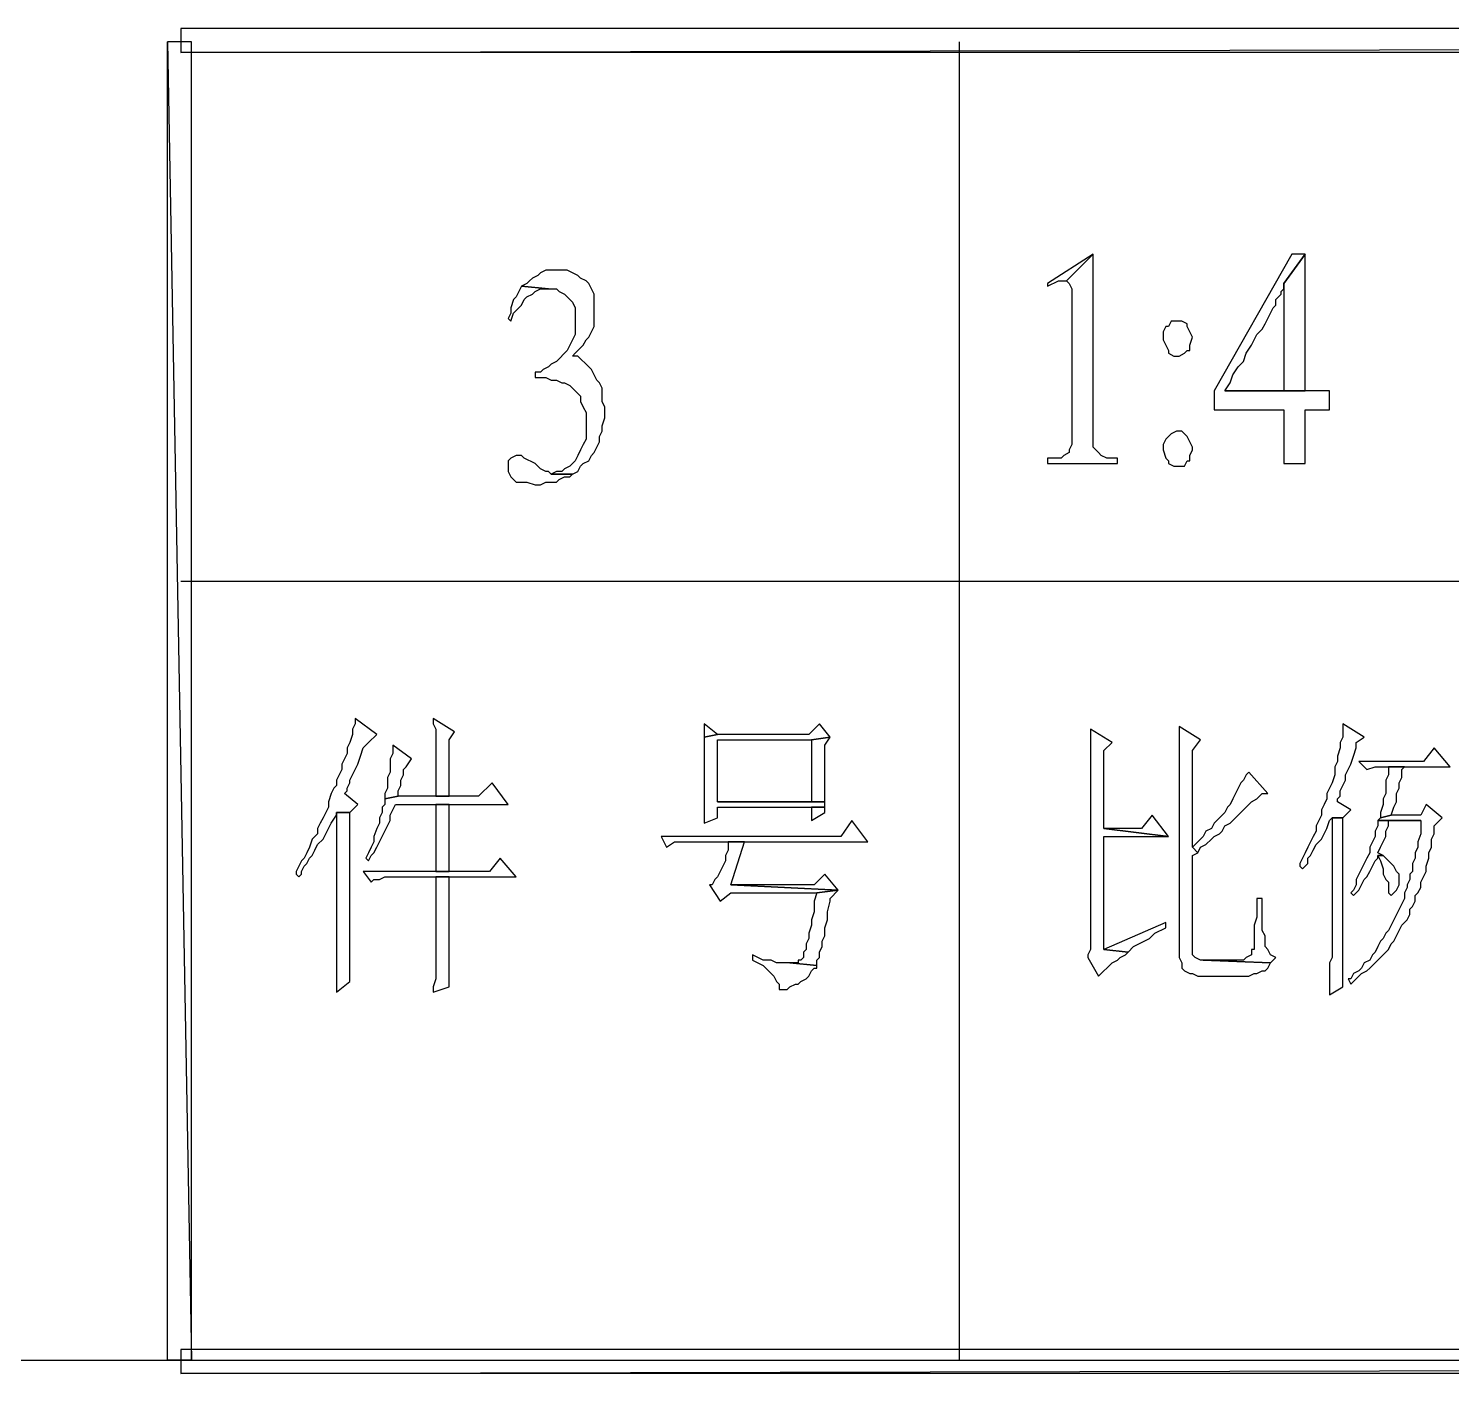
# Model space of a CAD drawing. Extents: x -15.4 to 0.8, y 0.3 to 11.8.
# Drawn here: x -14.5561 to -14.1142, y 6.0911 to 6.5086 of the extents above; entities that cross this region are included whole.
import ezdxf

# ---------------------------------------------------------------- set-up
doc = ezdxf.new("R2010")
doc.units = 0
doc.header["$MEASUREMENT"] = 0
doc.linetypes.add('AUSGEZOGEN', pattern=[0])
doc.layers.get('0').update_dxf_attribs({"linetype": 'AUSGEZOGEN'})

msp = doc.modelspace()

# ---------------------------------------------------------------- linework, layer by layer
for points in [[(-14.50878, 6.50856), (-14.50878, 6.50106), (-14.50878, 6.50106), (-11.15878, 6.50856), (-14.50878, 6.50856)], [(-14.50878, 6.50106), (-11.15878, 6.50856), (-11.15878, 6.50856), (-11.15878, 6.50106), (-14.50878, 6.50106)], [(-14.50545, 6.5044), (-14.51295, 6.5044), (-14.51295, 6.5044), (-14.50545, 6.09523), (-14.50545, 6.5044)], [(-14.51295, 6.5044), (-14.50545, 6.09523), (-14.50545, 6.09523), (-14.51295, 6.09523), (-14.51295, 6.5044)], [(-14.26711, 6.5044), (-14.26711, 6.09523)], [(-14.22545, 6.43856), (-14.23961, 6.4294), (-14.23961, 6.4294), (-14.23961, 6.42856), (-14.23961, 6.42856), (-14.23628, 6.43023), (-14.23628, 6.43023), (-14.23378, 6.43023), (-14.22545, 6.43856)], [(-14.22545, 6.43856), (-14.23378, 6.43023), (-14.23378, 6.43023), (-14.23295, 6.4294), (-14.23295, 6.4294), (-14.23211, 6.42773), (-14.23211, 6.42773), (-14.23211, 6.3794), (-14.23211, 6.3794), (-14.23295, 6.37773), (-14.23295, 6.37773), (-14.23295, 6.3769), (-14.23295, 6.3769), (-14.23461, 6.37606), (-14.23461, 6.37606), (-14.23545, 6.37523), (-14.23545, 6.37523), (-14.23961, 6.37523), (-14.23961, 6.37523), (-14.23961, 6.37356), (-14.23961, 6.37356), (-14.21795, 6.37356), (-14.21795, 6.37356), (-14.21795, 6.37523), (-14.21795, 6.37523), (-14.22128, 6.37523), (-14.22128, 6.37523), (-14.22295, 6.37606), (-14.22295, 6.37606), (-14.22378, 6.3769), (-14.22378, 6.3769), (-14.22461, 6.37773), (-14.22461, 6.37773), (-14.22545, 6.37856), (-14.22545, 6.37856), (-14.22545, 6.38023), (-14.22545, 6.43856)], [(-14.15961, 6.43856), (-14.16378, 6.43856), (-14.16378, 6.43856), (-14.18795, 6.39606), (-14.18795, 6.39606), (-14.18795, 6.39023), (-14.18795, 6.39023), (-14.16628, 6.39023), (-14.16628, 6.39023), (-14.16628, 6.37356), (-14.16628, 6.37356), (-14.15961, 6.37356), (-14.15961, 6.37356), (-14.15961, 6.39023), (-14.15961, 6.39023), (-14.15211, 6.39023), (-14.15211, 6.39023), (-14.15211, 6.39606), (-14.15211, 6.39606), (-14.18461, 6.39606), (-14.18461, 6.39606), (-14.18295, 6.39856), (-14.18295, 6.39856), (-14.18211, 6.40106), (-14.18211, 6.40106), (-14.18045, 6.40356), (-14.18045, 6.40356), (-14.17878, 6.40523), (-14.17878, 6.40523), (-14.17795, 6.40773), (-14.17795, 6.40773), (-14.17628, 6.41023), (-14.17628, 6.41023), (-14.17545, 6.4119), (-14.17545, 6.4119), (-14.17461, 6.41356), (-14.17461, 6.41356), (-14.17295, 6.41523), (-14.17295, 6.41523), (-14.17211, 6.4169), (-14.17211, 6.4169), (-14.17128, 6.41856), (-14.17128, 6.41856), (-14.17045, 6.42023), (-14.17045, 6.42023), (-14.16961, 6.4219), (-14.16961, 6.4219), (-14.16878, 6.42273), (-14.16878, 6.42273), (-14.16878, 6.4244), (-14.16878, 6.4244), (-14.16711, 6.42606), (-14.16711, 6.42606), (-14.16711, 6.4269), (-14.16711, 6.4269), (-14.16628, 6.42773), (-14.16628, 6.42773), (-14.16628, 6.4294), (-14.15961, 6.43856)], [(-14.15961, 6.43856), (-14.16628, 6.4294), (-14.16628, 6.4294), (-14.16628, 6.39606), (-14.16628, 6.39606), (-14.18461, 6.39606), (-14.18461, 6.39606), (-14.15961, 6.39606), (-14.15961, 6.43856)], [(-14.39211, 6.43356), (-14.39545, 6.43356), (-14.39545, 6.43356), (-14.39711, 6.43273), (-14.39711, 6.43273), (-14.39795, 6.4319), (-14.39795, 6.4319), (-14.39961, 6.43106), (-14.39961, 6.43106), (-14.40045, 6.43023), (-14.40045, 6.43023), (-14.40128, 6.4294), (-14.40128, 6.4294), (-14.40295, 6.42856), (-14.40295, 6.42856), (-14.39461, 6.42773), (-14.39461, 6.42773), (-14.39211, 6.42773), (-14.39211, 6.42773), (-14.39128, 6.4269), (-14.39128, 6.4269), (-14.38961, 6.42606), (-14.38961, 6.42606), (-14.38878, 6.42523), (-14.38878, 6.42523), (-14.38795, 6.4244), (-14.38795, 6.4244), (-14.38711, 6.42356), (-14.38711, 6.42356), (-14.38628, 6.4219), (-14.38628, 6.4219), (-14.38628, 6.41356), (-14.38628, 6.41356), (-14.38711, 6.4119), (-14.38711, 6.4119), (-14.38795, 6.41023), (-14.38795, 6.41023), (-14.38878, 6.40856), (-14.38878, 6.40856), (-14.38961, 6.40773), (-14.38961, 6.40773), (-14.39128, 6.40606), (-14.39128, 6.40606), (-14.39211, 6.40523), (-14.39211, 6.40523), (-14.39378, 6.4044), (-14.39378, 6.4044), (-14.39461, 6.40356), (-14.39461, 6.40356), (-14.39628, 6.40273), (-14.39628, 6.40273), (-14.39711, 6.4019), (-14.39711, 6.4019), (-14.39878, 6.4019), (-14.39878, 6.4019), (-14.39878, 6.40023), (-14.39878, 6.40023), (-14.39545, 6.40023), (-14.39545, 6.40023), (-14.39378, 6.3994), (-14.39378, 6.3994), (-14.39211, 6.3994), (-14.39211, 6.3994), (-14.39045, 6.39856), (-14.39045, 6.39856), (-14.38961, 6.39856), (-14.38961, 6.39856), (-14.38795, 6.39773), (-14.38795, 6.39773), (-14.38711, 6.3969), (-14.38711, 6.3969), (-14.38545, 6.39523), (-14.38545, 6.39523), (-14.38461, 6.3944), (-14.38461, 6.3944), (-14.38461, 6.39273), (-14.38461, 6.39273), (-14.38378, 6.39106), (-14.38378, 6.39106), (-14.38295, 6.3894), (-14.38295, 6.3894), (-14.38295, 6.38106), (-14.38295, 6.38106), (-14.38378, 6.3794), (-14.38378, 6.3794), (-14.38461, 6.37773), (-14.38461, 6.37773), (-14.38545, 6.37606), (-14.38545, 6.37606), (-14.38628, 6.3744), (-14.38628, 6.3744), (-14.38711, 6.37356), (-14.38711, 6.37356), (-14.38795, 6.37273), (-14.38795, 6.37273), (-14.38961, 6.3719), (-14.38961, 6.3719), (-14.39045, 6.37106), (-14.39045, 6.37106), (-14.39211, 6.37106), (-14.39211, 6.37106), (-14.39378, 6.37023), (-14.39378, 6.37023), (-14.38711, 6.37023), (-14.38711, 6.37023), (-14.38545, 6.37106), (-14.38545, 6.37106), (-14.38461, 6.37273), (-14.38461, 6.37273), (-14.38378, 6.37356), (-14.38378, 6.37356), (-14.38211, 6.3744), (-14.38211, 6.3744), (-14.38128, 6.37606), (-14.38128, 6.37606), (-14.38045, 6.3769), (-14.38045, 6.3769), (-14.37961, 6.37856), (-14.37961, 6.37856), (-14.37878, 6.38023), (-14.37878, 6.38023), (-14.37878, 6.3819), (-14.37878, 6.3819), (-14.37795, 6.38356), (-14.37795, 6.38356), (-14.37795, 6.38523), (-14.37795, 6.38523), (-14.37711, 6.38773), (-14.37711, 6.38773), (-14.37711, 6.39106), (-14.37711, 6.39106), (-14.37795, 6.39273), (-14.37795, 6.39273), (-14.37795, 6.3969), (-14.37795, 6.3969), (-14.37878, 6.39856), (-14.37878, 6.39856), (-14.37961, 6.3994), (-14.37961, 6.3994), (-14.38045, 6.40106), (-14.38045, 6.40106), (-14.38128, 6.40273), (-14.38128, 6.40273), (-14.38211, 6.40356), (-14.38211, 6.40356), (-14.38295, 6.4044), (-14.38295, 6.4044), (-14.38461, 6.40606), (-14.38461, 6.40606), (-14.38545, 6.4069), (-14.38545, 6.4069), (-14.38711, 6.4069), (-14.38711, 6.4069), (-14.38628, 6.40773), (-14.38628, 6.40773), (-14.38545, 6.40856), (-14.38545, 6.40856), (-14.38378, 6.41023), (-14.38378, 6.41023), (-14.38295, 6.4119), (-14.38295, 6.4119), (-14.38211, 6.41273), (-14.38211, 6.41273), (-14.38128, 6.4144), (-14.38128, 6.4144), (-14.38045, 6.41606), (-14.38045, 6.41606), (-14.38045, 6.42606), (-14.38045, 6.42606), (-14.38128, 6.42773), (-14.38128, 6.42773), (-14.38211, 6.4294), (-14.38211, 6.4294), (-14.38295, 6.43023), (-14.38295, 6.43023), (-14.38461, 6.43106), (-14.38461, 6.43106), (-14.38545, 6.4319), (-14.38545, 6.4319), (-14.38878, 6.43356), (-14.38878, 6.43356), (-14.39045, 6.43356), (-14.39211, 6.43356)], [(-14.40295, 6.42856), (-14.40378, 6.4269), (-14.40378, 6.4269), (-14.40461, 6.42523), (-14.40461, 6.42523), (-14.40545, 6.4244), (-14.40545, 6.4244), (-14.40628, 6.4219), (-14.40628, 6.4219), (-14.40628, 6.42023), (-14.40628, 6.42023), (-14.40711, 6.41856), (-14.40711, 6.41856), (-14.40628, 6.41773), (-14.40628, 6.41773), (-14.40545, 6.42023), (-14.40545, 6.42023), (-14.40378, 6.4219), (-14.40378, 6.4219), (-14.40295, 6.42273), (-14.40295, 6.42273), (-14.40211, 6.4244), (-14.40211, 6.4244), (-14.40128, 6.42523), (-14.40128, 6.42523), (-14.39961, 6.42606), (-14.39961, 6.42606), (-14.39878, 6.4269), (-14.39878, 6.4269), (-14.39711, 6.42773), (-14.39711, 6.42773), (-14.39461, 6.42773), (-14.40295, 6.42856)], [(-14.19961, 6.41773), (-14.20128, 6.41773), (-14.20128, 6.41773), (-14.20211, 6.41606), (-14.20211, 6.41606), (-14.20295, 6.41606), (-14.20295, 6.41606), (-14.20378, 6.4144), (-14.20378, 6.4144), (-14.20378, 6.4119), (-14.20378, 6.4119), (-14.20295, 6.41023), (-14.20295, 6.41023), (-14.20211, 6.40856), (-14.20211, 6.40856), (-14.20211, 6.40773), (-14.20211, 6.40773), (-14.20045, 6.4069), (-14.20045, 6.4069), (-14.19878, 6.4069), (-14.19878, 6.4069), (-14.19711, 6.40773), (-14.19711, 6.40773), (-14.19628, 6.40856), (-14.19628, 6.40856), (-14.19545, 6.40856), (-14.19545, 6.40856), (-14.19545, 6.41023), (-14.19545, 6.41023), (-14.19461, 6.41273), (-14.19461, 6.41273), (-14.19545, 6.4144), (-14.19545, 6.4144), (-14.19628, 6.41606), (-14.19628, 6.41606), (-14.19628, 6.4169), (-14.19628, 6.4169), (-14.19795, 6.41773), (-14.19961, 6.41773)], [(-14.19961, 6.38356), (-14.20128, 6.38273), (-14.20128, 6.38273), (-14.20211, 6.3819), (-14.20211, 6.3819), (-14.20295, 6.38106), (-14.20295, 6.38106), (-14.20378, 6.3794), (-14.20378, 6.3794), (-14.20378, 6.37773), (-14.20378, 6.37773), (-14.20295, 6.37523), (-14.20295, 6.37523), (-14.20211, 6.3744), (-14.20211, 6.3744), (-14.20211, 6.37356), (-14.20211, 6.37356), (-14.20045, 6.37273), (-14.20045, 6.37273), (-14.19711, 6.37273), (-14.19711, 6.37273), (-14.19628, 6.3744), (-14.19628, 6.3744), (-14.19545, 6.3744), (-14.19545, 6.3744), (-14.19545, 6.37606), (-14.19545, 6.37606), (-14.19461, 6.37773), (-14.19461, 6.37773), (-14.19461, 6.37856), (-14.19461, 6.37856), (-14.19545, 6.38023), (-14.19545, 6.38023), (-14.19628, 6.3819), (-14.19628, 6.3819), (-14.19795, 6.38356), (-14.19961, 6.38356)], [(-14.40378, 6.37606), (-14.40461, 6.37606), (-14.40461, 6.37606), (-14.40628, 6.37523), (-14.40628, 6.37523), (-14.40711, 6.3744), (-14.40711, 6.3744), (-14.40711, 6.37106), (-14.40711, 6.37106), (-14.40628, 6.3694), (-14.40628, 6.3694), (-14.40545, 6.36856), (-14.40545, 6.36856), (-14.40461, 6.36773), (-14.40461, 6.36773), (-14.40128, 6.36773), (-14.40128, 6.36773), (-14.39878, 6.3669), (-14.39878, 6.3669), (-14.39711, 6.3669), (-14.39711, 6.3669), (-14.39545, 6.36773), (-14.39545, 6.36773), (-14.39211, 6.36773), (-14.39211, 6.36773), (-14.39128, 6.36856), (-14.39128, 6.36856), (-14.38961, 6.3694), (-14.38961, 6.3694), (-14.38795, 6.3694), (-14.38795, 6.3694), (-14.38711, 6.37023), (-14.38711, 6.37023), (-14.39378, 6.37023), (-14.39378, 6.37023), (-14.39461, 6.37106), (-14.39461, 6.37106), (-14.39545, 6.37106), (-14.39545, 6.37106), (-14.39711, 6.3719), (-14.39711, 6.3719), (-14.39878, 6.37356), (-14.39878, 6.37356), (-14.40211, 6.37523), (-14.40211, 6.37523), (-14.40295, 6.37606), (-14.40378, 6.37606)], [(-11.15878, 6.3369), (-14.50878, 6.3369)], [(-14.45461, 6.2944), (-14.45461, 6.29273), (-14.45461, 6.29273), (-14.45545, 6.29106), (-14.45545, 6.29106), (-14.45545, 6.2894), (-14.45545, 6.2894), (-14.45628, 6.2869), (-14.45628, 6.2869), (-14.45711, 6.28523), (-14.45711, 6.28523), (-14.45711, 6.28356), (-14.45711, 6.28356), (-14.45795, 6.2819), (-14.45795, 6.2819), (-14.45878, 6.28023), (-14.45878, 6.28023), (-14.45878, 6.27856), (-14.45878, 6.27856), (-14.46045, 6.27523), (-14.46045, 6.27523), (-14.46045, 6.27356), (-14.46045, 6.27356), (-14.46128, 6.27273), (-14.46128, 6.27273), (-14.46211, 6.27106), (-14.46211, 6.27106), (-14.46295, 6.26856), (-14.46295, 6.26856), (-14.46295, 6.2669), (-14.46295, 6.2669), (-14.46378, 6.26523), (-14.46378, 6.26523), (-14.46461, 6.26356), (-14.46461, 6.26356), (-14.46545, 6.2619), (-14.46545, 6.2619), (-14.46628, 6.26023), (-14.46628, 6.26023), (-14.46628, 6.25856), (-14.46628, 6.25856), (-14.46711, 6.25773), (-14.46711, 6.25773), (-14.46795, 6.2569), (-14.46795, 6.2569), (-14.46878, 6.2544), (-14.46878, 6.2544), (-14.46961, 6.25273), (-14.46961, 6.25273), (-14.47045, 6.25106), (-14.47045, 6.25106), (-14.47128, 6.25023), (-14.47128, 6.25023), (-14.47211, 6.24856), (-14.47211, 6.24856), (-14.47295, 6.2469), (-14.47295, 6.2469), (-14.47295, 6.24606), (-14.47295, 6.24606), (-14.47211, 6.24523), (-14.47211, 6.24523), (-14.47128, 6.24606), (-14.47128, 6.24606), (-14.47128, 6.2469), (-14.47128, 6.2469), (-14.47045, 6.24856), (-14.47045, 6.24856), (-14.46961, 6.2494), (-14.46961, 6.2494), (-14.46878, 6.25106), (-14.46878, 6.25106), (-14.46795, 6.2519), (-14.46795, 6.2519), (-14.46711, 6.25356), (-14.46711, 6.25356), (-14.46628, 6.25523), (-14.46628, 6.25523), (-14.46461, 6.2569), (-14.46461, 6.2569), (-14.46378, 6.25856), (-14.46378, 6.25856), (-14.46295, 6.26023), (-14.46295, 6.26023), (-14.46211, 6.2619), (-14.46211, 6.2619), (-14.46045, 6.2644), (-14.46045, 6.2644), (-14.46045, 6.26523), (-14.46045, 6.26523), (-14.45628, 6.26523), (-14.45628, 6.26523), (-14.45378, 6.26773), (-14.45378, 6.26773), (-14.45795, 6.27106), (-14.45795, 6.27106), (-14.45711, 6.2719), (-14.45711, 6.2719), (-14.45711, 6.27273), (-14.45711, 6.27273), (-14.45628, 6.2744), (-14.45628, 6.2744), (-14.45628, 6.27523), (-14.45628, 6.27523), (-14.45545, 6.2769), (-14.45545, 6.2769), (-14.45378, 6.28023), (-14.45378, 6.28023), (-14.45295, 6.28273), (-14.45295, 6.28273), (-14.45211, 6.28523), (-14.45211, 6.28523), (-14.45045, 6.2869), (-14.45045, 6.2869), (-14.44795, 6.2894), (-14.45461, 6.2944)], [(-14.43045, 6.2944), (-14.43045, 6.29273), (-14.43045, 6.29273), (-14.42961, 6.29106), (-14.42961, 6.29106), (-14.42961, 6.27023), (-14.42961, 6.27023), (-14.42545, 6.27023), (-14.42545, 6.27023), (-14.42545, 6.28773), (-14.42545, 6.28773), (-14.42378, 6.29023), (-14.43045, 6.2944)], [(-14.34628, 6.29273), (-14.34628, 6.28856), (-14.34628, 6.28856), (-14.34211, 6.2894), (-14.34628, 6.29273)], [(-14.31045, 6.29273), (-14.31378, 6.2894), (-14.31378, 6.2894), (-14.34211, 6.2894), (-14.34211, 6.2894), (-14.34628, 6.28856), (-14.34628, 6.28856), (-14.34628, 6.2619), (-14.34628, 6.2619), (-14.34211, 6.26356), (-14.34211, 6.26356), (-14.34211, 6.2669), (-14.34211, 6.2669), (-14.30878, 6.2669), (-14.30878, 6.2669), (-14.30878, 6.26856), (-14.30878, 6.26856), (-14.34211, 6.26856), (-14.34211, 6.26856), (-14.34211, 6.28773), (-14.34211, 6.28773), (-14.31295, 6.28773), (-14.31295, 6.28773), (-14.30711, 6.28856), (-14.31045, 6.29273)], [(-14.14795, 6.29273), (-14.14795, 6.28856), (-14.14795, 6.28856), (-14.14878, 6.2869), (-14.14878, 6.2869), (-14.14878, 6.28523), (-14.14878, 6.28523), (-14.14961, 6.28273), (-14.14961, 6.28273), (-14.14961, 6.28106), (-14.14961, 6.28106), (-14.15045, 6.2794), (-14.15045, 6.2794), (-14.15045, 6.2769), (-14.15045, 6.2769), (-14.15128, 6.2744), (-14.15128, 6.2744), (-14.15211, 6.27273), (-14.15211, 6.27273), (-14.15295, 6.27106), (-14.15295, 6.27106), (-14.15295, 6.2694), (-14.15295, 6.2694), (-14.15378, 6.26773), (-14.15378, 6.26773), (-14.15461, 6.26606), (-14.15461, 6.26606), (-14.15461, 6.2644), (-14.15461, 6.2644), (-14.15545, 6.26273), (-14.15545, 6.26273), (-14.15628, 6.26106), (-14.15628, 6.26106), (-14.15628, 6.2594), (-14.15628, 6.2594), (-14.15711, 6.25773), (-14.15711, 6.25773), (-14.15795, 6.25606), (-14.15795, 6.25606), (-14.15878, 6.2544), (-14.15878, 6.2544), (-14.15961, 6.25273), (-14.15961, 6.25273), (-14.16045, 6.25106), (-14.16045, 6.25106), (-14.16128, 6.2494), (-14.16128, 6.2494), (-14.16128, 6.24856), (-14.16128, 6.24856), (-14.16045, 6.24773), (-14.16045, 6.24773), (-14.15961, 6.24856), (-14.15961, 6.24856), (-14.15878, 6.2494), (-14.15878, 6.2494), (-14.15878, 6.25106), (-14.15878, 6.25106), (-14.15795, 6.2519), (-14.15795, 6.2519), (-14.15711, 6.25356), (-14.15711, 6.25356), (-14.15628, 6.25523), (-14.15628, 6.25523), (-14.15461, 6.2569), (-14.15461, 6.2569), (-14.15378, 6.25856), (-14.15378, 6.25856), (-14.15295, 6.26023), (-14.15295, 6.26023), (-14.15211, 6.26273), (-14.15211, 6.26273), (-14.15128, 6.26356), (-14.15128, 6.26356), (-14.14795, 6.26356), (-14.14795, 6.26356), (-14.14545, 6.26606), (-14.14545, 6.26606), (-14.14961, 6.26856), (-14.14961, 6.26856), (-14.14961, 6.2694), (-14.14961, 6.2694), (-14.14878, 6.27023), (-14.14878, 6.27023), (-14.14878, 6.2719), (-14.14878, 6.2719), (-14.14795, 6.27356), (-14.14795, 6.27356), (-14.14711, 6.27523), (-14.14711, 6.27523), (-14.14711, 6.2769), (-14.14711, 6.2769), (-14.14628, 6.27856), (-14.14628, 6.27856), (-14.14545, 6.28023), (-14.14545, 6.28023), (-14.14461, 6.28273), (-14.14461, 6.28273), (-14.14378, 6.28523), (-14.14378, 6.28523), (-14.14378, 6.2869), (-14.14378, 6.2869), (-14.14128, 6.28856), (-14.14795, 6.29273)], [(-14.30711, 6.28856), (-14.31295, 6.28773), (-14.31295, 6.28773), (-14.31295, 6.26856), (-14.31295, 6.26856), (-14.34211, 6.26856), (-14.34211, 6.26856), (-14.30878, 6.26856), (-14.30878, 6.26856), (-14.30878, 6.28606), (-14.30711, 6.28856)], [(-14.22628, 6.29106), (-14.22628, 6.22273), (-14.22628, 6.22273), (-14.22711, 6.22106), (-14.22711, 6.22106), (-14.22711, 6.22023), (-14.22711, 6.22023), (-14.22378, 6.2144), (-14.22378, 6.2144), (-14.22295, 6.21523), (-14.22295, 6.21523), (-14.22211, 6.21606), (-14.22211, 6.21606), (-14.22128, 6.2169), (-14.22128, 6.2169), (-14.22045, 6.21773), (-14.22045, 6.21773), (-14.21961, 6.21856), (-14.21961, 6.21856), (-14.21795, 6.2194), (-14.21795, 6.2194), (-14.21711, 6.22023), (-14.21711, 6.22023), (-14.21545, 6.22106), (-14.21545, 6.22106), (-14.21461, 6.2219), (-14.21461, 6.2219), (-14.22211, 6.22273), (-14.22211, 6.22273), (-14.22211, 6.25773), (-14.22211, 6.25773), (-14.20211, 6.25773), (-14.20211, 6.25773), (-14.22211, 6.26023), (-14.22211, 6.26023), (-14.22211, 6.2844), (-14.22211, 6.2844), (-14.21961, 6.2869), (-14.22628, 6.29106)], [(-14.19878, 6.2919), (-14.19878, 6.22023), (-14.19878, 6.22023), (-14.19795, 6.21856), (-14.19795, 6.21856), (-14.19795, 6.2169), (-14.19795, 6.2169), (-14.19711, 6.21606), (-14.19711, 6.21606), (-14.19545, 6.21523), (-14.19545, 6.21523), (-14.19461, 6.21523), (-14.19461, 6.21523), (-14.19295, 6.2144), (-14.19295, 6.2144), (-14.17711, 6.2144), (-14.17711, 6.2144), (-14.17545, 6.21523), (-14.17545, 6.21523), (-14.17461, 6.21523), (-14.17461, 6.21523), (-14.17295, 6.21606), (-14.17295, 6.21606), (-14.17211, 6.21606), (-14.17211, 6.21606), (-14.17128, 6.2169), (-14.17128, 6.2169), (-14.17045, 6.21856), (-14.17045, 6.21856), (-14.19128, 6.2194), (-14.19128, 6.2194), (-14.19211, 6.2194), (-14.19211, 6.2194), (-14.19378, 6.22023), (-14.19378, 6.22023), (-14.19461, 6.22106), (-14.19461, 6.22106), (-14.19461, 6.2519), (-14.19461, 6.2519), (-14.19295, 6.25273), (-14.19295, 6.25273), (-14.19461, 6.2544), (-14.19461, 6.2544), (-14.19461, 6.2844), (-14.19461, 6.2844), (-14.19211, 6.28773), (-14.19878, 6.2919)], [(-14.44295, 6.28606), (-14.44295, 6.28356), (-14.44295, 6.28356), (-14.44378, 6.2819), (-14.44378, 6.2819), (-14.44378, 6.27773), (-14.44378, 6.27773), (-14.44461, 6.27606), (-14.44461, 6.27606), (-14.44461, 6.27273), (-14.44461, 6.27273), (-14.44545, 6.27106), (-14.44545, 6.27106), (-14.44545, 6.2694), (-14.44545, 6.2694), (-14.44128, 6.27023), (-14.44128, 6.27023), (-14.44128, 6.2719), (-14.44128, 6.2719), (-14.44045, 6.27356), (-14.44045, 6.27356), (-14.44045, 6.27523), (-14.44045, 6.27523), (-14.43961, 6.2769), (-14.43961, 6.2769), (-14.43961, 6.27856), (-14.43961, 6.27856), (-14.43878, 6.2794), (-14.43878, 6.2794), (-14.43711, 6.2819), (-14.44295, 6.28606)], [(-14.11961, 6.28523), (-14.12295, 6.28106), (-14.12295, 6.28106), (-14.14295, 6.28106), (-14.14295, 6.28106), (-14.14045, 6.27856), (-14.14045, 6.27856), (-14.13795, 6.2794), (-14.13795, 6.2794), (-14.11461, 6.2794), (-14.11961, 6.28523)], [(-14.12878, 6.2794), (-14.13378, 6.2794), (-14.13378, 6.2794), (-14.13378, 6.2769), (-14.13378, 6.2769), (-14.13461, 6.27523), (-14.13461, 6.27523), (-14.13461, 6.27106), (-14.13461, 6.27106), (-14.13545, 6.2694), (-14.13545, 6.2694), (-14.13545, 6.26773), (-14.13545, 6.26773), (-14.13628, 6.26523), (-14.13628, 6.26523), (-14.13628, 6.26356), (-14.13628, 6.26356), (-14.13295, 6.2644), (-14.13295, 6.2644), (-14.13211, 6.2669), (-14.13211, 6.2669), (-14.13128, 6.26856), (-14.13128, 6.26856), (-14.13128, 6.27106), (-14.13128, 6.27106), (-14.13045, 6.27273), (-14.13045, 6.27273), (-14.13045, 6.2744), (-14.13045, 6.2744), (-14.12961, 6.27606), (-14.12961, 6.27606), (-14.12961, 6.27856), (-14.12878, 6.2794)], [(-14.17711, 6.27773), (-14.17795, 6.2769), (-14.17795, 6.2769), (-14.17878, 6.27523), (-14.17878, 6.27523), (-14.17961, 6.2744), (-14.17961, 6.2744), (-14.18045, 6.27273), (-14.18045, 6.27273), (-14.18128, 6.27106), (-14.18128, 6.27106), (-14.18211, 6.2694), (-14.18211, 6.2694), (-14.18295, 6.26773), (-14.18295, 6.26773), (-14.18378, 6.2669), (-14.18378, 6.2669), (-14.18461, 6.26523), (-14.18461, 6.26523), (-14.18545, 6.2644), (-14.18545, 6.2644), (-14.18711, 6.26273), (-14.18711, 6.26273), (-14.18795, 6.2619), (-14.18795, 6.2619), (-14.18878, 6.26023), (-14.18878, 6.26023), (-14.19045, 6.2594), (-14.19045, 6.2594), (-14.19128, 6.25773), (-14.19128, 6.25773), (-14.19211, 6.2569), (-14.19211, 6.2569), (-14.19378, 6.25523), (-14.19378, 6.25523), (-14.19461, 6.2544), (-14.19461, 6.2544), (-14.19295, 6.25273), (-14.19295, 6.25273), (-14.19211, 6.2544), (-14.19211, 6.2544), (-14.19045, 6.25523), (-14.19045, 6.25523), (-14.18878, 6.2569), (-14.18878, 6.2569), (-14.18795, 6.25773), (-14.18795, 6.25773), (-14.18628, 6.25856), (-14.18628, 6.25856), (-14.18545, 6.2594), (-14.18545, 6.2594), (-14.18461, 6.26106), (-14.18461, 6.26106), (-14.18295, 6.2619), (-14.18295, 6.2619), (-14.18211, 6.26273), (-14.18211, 6.26273), (-14.18128, 6.26356), (-14.18128, 6.26356), (-14.18045, 6.2644), (-14.18045, 6.2644), (-14.17711, 6.26773), (-14.17711, 6.26773), (-14.17628, 6.26856), (-14.17628, 6.26856), (-14.17461, 6.2694), (-14.17461, 6.2694), (-14.17378, 6.27023), (-14.17378, 6.27023), (-14.17295, 6.27106), (-14.17295, 6.27106), (-14.17128, 6.27106), (-14.17711, 6.27773)], [(-14.41211, 6.2744), (-14.41628, 6.27023), (-14.41628, 6.27023), (-14.44128, 6.27023), (-14.44128, 6.27023), (-14.44545, 6.2694), (-14.44545, 6.2694), (-14.44545, 6.26773), (-14.44545, 6.26773), (-14.44628, 6.2669), (-14.44628, 6.2669), (-14.44628, 6.26523), (-14.44628, 6.26523), (-14.44711, 6.26356), (-14.44711, 6.26356), (-14.44711, 6.2619), (-14.44711, 6.2619), (-14.44795, 6.26023), (-14.44795, 6.26023), (-14.44878, 6.25773), (-14.44878, 6.25773), (-14.44878, 6.25606), (-14.44878, 6.25606), (-14.44961, 6.2544), (-14.44961, 6.2544), (-14.45045, 6.25273), (-14.45045, 6.25273), (-14.45128, 6.25106), (-14.45128, 6.25106), (-14.45045, 6.25023), (-14.45045, 6.25023), (-14.44961, 6.2519), (-14.44961, 6.2519), (-14.44878, 6.25273), (-14.44878, 6.25273), (-14.44795, 6.2544), (-14.44795, 6.2544), (-14.44711, 6.25606), (-14.44711, 6.25606), (-14.44628, 6.25773), (-14.44628, 6.25773), (-14.44545, 6.2594), (-14.44545, 6.2594), (-14.44461, 6.26106), (-14.44461, 6.26106), (-14.44378, 6.26273), (-14.44378, 6.26273), (-14.44378, 6.2644), (-14.44378, 6.2644), (-14.44295, 6.26606), (-14.44295, 6.26606), (-14.44211, 6.26773), (-14.44211, 6.26773), (-14.40711, 6.26773), (-14.41211, 6.2744)], [(-14.42545, 6.2469), (-14.42545, 6.26773), (-14.42545, 6.26773), (-14.42961, 6.26773), (-14.42961, 6.26773), (-14.42961, 6.2469), (-14.42961, 6.2469), (-14.42545, 6.2469), (-14.42545, 6.2469)], [(-14.30878, 6.2669), (-14.31295, 6.2669), (-14.31295, 6.2669), (-14.31295, 6.26273), (-14.31295, 6.26273), (-14.30878, 6.26523), (-14.30878, 6.26523), (-14.30878, 6.26606), (-14.30878, 6.2669)], [(-14.12211, 6.26773), (-14.12378, 6.2644), (-14.12378, 6.2644), (-14.13295, 6.2644), (-14.13295, 6.2644), (-14.13628, 6.26356), (-14.13628, 6.26356), (-14.13711, 6.26273), (-14.13711, 6.26273), (-14.12378, 6.26273), (-14.12378, 6.26273), (-14.12378, 6.25856), (-14.12378, 6.25856), (-14.12461, 6.25606), (-14.12461, 6.25606), (-14.12461, 6.2544), (-14.12461, 6.2544), (-14.12545, 6.25273), (-14.12545, 6.25273), (-14.12545, 6.25106), (-14.12545, 6.25106), (-14.12628, 6.2494), (-14.12628, 6.2494), (-14.12628, 6.2469), (-14.12628, 6.2469), (-14.12711, 6.24606), (-14.12711, 6.24606), (-14.12711, 6.2444), (-14.12711, 6.2444), (-14.12795, 6.24273), (-14.12795, 6.24273), (-14.12795, 6.2419), (-14.12795, 6.2419), (-14.12878, 6.24023), (-14.12878, 6.24023), (-14.12878, 6.23856), (-14.12878, 6.23856), (-14.12961, 6.2369), (-14.12961, 6.2369), (-14.13045, 6.23523), (-14.13045, 6.23523), (-14.13128, 6.23356), (-14.13128, 6.23356), (-14.13211, 6.2319), (-14.13211, 6.2319), (-14.13295, 6.23023), (-14.13295, 6.23023), (-14.13378, 6.22856), (-14.13378, 6.22856), (-14.13461, 6.22773), (-14.13461, 6.22773), (-14.13545, 6.22606), (-14.13545, 6.22606), (-14.13628, 6.22523), (-14.13628, 6.22523), (-14.13711, 6.22356), (-14.13711, 6.22356), (-14.13795, 6.2219), (-14.13795, 6.2219), (-14.13878, 6.22106), (-14.13878, 6.22106), (-14.13961, 6.2194), (-14.13961, 6.2194), (-14.14128, 6.21856), (-14.14128, 6.21856), (-14.14211, 6.2169), (-14.14211, 6.2169), (-14.14295, 6.21606), (-14.14295, 6.21606), (-14.14461, 6.21523), (-14.14461, 6.21523), (-14.14545, 6.21356), (-14.14545, 6.21356), (-14.14628, 6.21356), (-14.14628, 6.21356), (-14.14545, 6.2119), (-14.14545, 6.2119), (-14.14461, 6.21273), (-14.14461, 6.21273), (-14.14295, 6.2144), (-14.14295, 6.2144), (-14.14211, 6.21523), (-14.14211, 6.21523), (-14.14045, 6.21606), (-14.14045, 6.21606), (-14.13961, 6.2169), (-14.13961, 6.2169), (-14.13795, 6.21856), (-14.13795, 6.21856), (-14.13711, 6.2194), (-14.13711, 6.2194), (-14.13628, 6.22023), (-14.13628, 6.22023), (-14.13545, 6.22106), (-14.13545, 6.22106), (-14.13461, 6.2219), (-14.13461, 6.2219), (-14.13378, 6.22273), (-14.13378, 6.22273), (-14.13295, 6.2244), (-14.13295, 6.2244), (-14.13211, 6.22523), (-14.13211, 6.22523), (-14.13128, 6.2269), (-14.13128, 6.2269), (-14.13045, 6.22856), (-14.13045, 6.22856), (-14.12961, 6.23023), (-14.12961, 6.23023), (-14.12795, 6.2319), (-14.12795, 6.2319), (-14.12711, 6.23356), (-14.12711, 6.23356), (-14.12711, 6.23523), (-14.12711, 6.23523), (-14.12628, 6.23606), (-14.12628, 6.23606), (-14.12545, 6.23773), (-14.12545, 6.23773), (-14.12545, 6.2394), (-14.12545, 6.2394), (-14.12461, 6.24023), (-14.12461, 6.24023), (-14.12378, 6.2419), (-14.12378, 6.2419), (-14.12378, 6.24356), (-14.12378, 6.24356), (-14.12211, 6.2469), (-14.12211, 6.2469), (-14.12211, 6.24856), (-14.12211, 6.24856), (-14.12128, 6.25106), (-14.12128, 6.25106), (-14.12128, 6.25273), (-14.12128, 6.25273), (-14.12045, 6.2544), (-14.12045, 6.2544), (-14.12045, 6.2569), (-14.12045, 6.2569), (-14.11961, 6.25856), (-14.11961, 6.25856), (-14.11961, 6.26106), (-14.11961, 6.26106), (-14.11711, 6.26356), (-14.12211, 6.26773)], [(-14.45628, 6.26523), (-14.46045, 6.26523), (-14.46045, 6.26523), (-14.46045, 6.2094), (-14.46045, 6.2094), (-14.45628, 6.21273), (-14.45628, 6.21273), (-14.45628, 6.22773), (-14.45628, 6.26523)], [(-14.30045, 6.26273), (-14.30378, 6.25773), (-14.30378, 6.25773), (-14.35961, 6.25773), (-14.35961, 6.25773), (-14.35795, 6.2544), (-14.35795, 6.2544), (-14.35545, 6.25606), (-14.35545, 6.25606), (-14.29545, 6.25606), (-14.30045, 6.26273)], [(-14.20711, 6.2644), (-14.21045, 6.26023), (-14.21045, 6.26023), (-14.22211, 6.26023), (-14.22211, 6.26023), (-14.20211, 6.25773), (-14.20711, 6.2644)], [(-14.14795, 6.26356), (-14.15128, 6.26356), (-14.15128, 6.26356), (-14.15128, 6.22023), (-14.15128, 6.22023), (-14.15211, 6.21856), (-14.15211, 6.21856), (-14.15211, 6.20856), (-14.15211, 6.20856), (-14.14795, 6.21106), (-14.14795, 6.21106), (-14.14795, 6.22523), (-14.14795, 6.26356)], [(-14.13711, 6.26273), (-14.13711, 6.26106), (-14.13711, 6.26106), (-14.13795, 6.2594), (-14.13795, 6.2594), (-14.13795, 6.25773), (-14.13795, 6.25773), (-14.13878, 6.25606), (-14.13878, 6.25606), (-14.13961, 6.2544), (-14.13961, 6.2544), (-14.13961, 6.25273), (-14.13961, 6.25273), (-14.14045, 6.25106), (-14.14045, 6.25106), (-14.14128, 6.2494), (-14.14128, 6.2494), (-14.14295, 6.24606), (-14.14295, 6.24606), (-14.14378, 6.2444), (-14.14378, 6.2444), (-14.14378, 6.24273), (-14.14378, 6.24273), (-14.14461, 6.24106), (-14.14461, 6.24106), (-14.14545, 6.24023), (-14.14545, 6.24023), (-14.14461, 6.2394), (-14.14461, 6.2394), (-14.14295, 6.24106), (-14.14295, 6.24106), (-14.14128, 6.2444), (-14.14128, 6.2444), (-14.14045, 6.24523), (-14.14045, 6.24523), (-14.13961, 6.2469), (-14.13961, 6.2469), (-14.13878, 6.24856), (-14.13878, 6.24856), (-14.13795, 6.25023), (-14.13795, 6.25023), (-14.13711, 6.25106), (-14.13711, 6.25106), (-14.13711, 6.2519), (-14.13711, 6.2519), (-14.13545, 6.2519), (-14.13545, 6.2519), (-14.13711, 6.25273), (-14.13711, 6.25273), (-14.13628, 6.2544), (-14.13628, 6.2544), (-14.13545, 6.25606), (-14.13545, 6.25606), (-14.13461, 6.25773), (-14.13461, 6.25773), (-14.13461, 6.2594), (-14.13461, 6.2594), (-14.13378, 6.26106), (-14.13378, 6.26106), (-14.13378, 6.26273), (-14.13378, 6.26273), (-14.12378, 6.26273), (-14.13711, 6.26273)], [(-14.33378, 6.25606), (-14.33878, 6.25606), (-14.33878, 6.25606), (-14.33878, 6.25356), (-14.33878, 6.25356), (-14.33961, 6.2519), (-14.33961, 6.2519), (-14.33961, 6.25023), (-14.33961, 6.25023), (-14.34045, 6.24856), (-14.34045, 6.24856), (-14.34128, 6.2469), (-14.34128, 6.2469), (-14.34211, 6.24523), (-14.34211, 6.24523), (-14.34295, 6.2444), (-14.34295, 6.2444), (-14.34378, 6.24273), (-14.34378, 6.24273), (-14.34461, 6.24273), (-14.34461, 6.24273), (-14.34128, 6.23773), (-14.34128, 6.23773), (-14.33795, 6.24023), (-14.33795, 6.24023), (-14.31128, 6.24023), (-14.31128, 6.24023), (-14.30461, 6.24106), (-14.30461, 6.24106), (-14.33795, 6.24273), (-14.33378, 6.25606)], [(-14.40961, 6.25106), (-14.41295, 6.2469), (-14.41295, 6.2469), (-14.45211, 6.2469), (-14.45211, 6.2469), (-14.44961, 6.24356), (-14.44961, 6.24356), (-14.44878, 6.2444), (-14.44878, 6.2444), (-14.44711, 6.2444), (-14.44711, 6.2444), (-14.44545, 6.24523), (-14.44545, 6.24523), (-14.40461, 6.24523), (-14.40961, 6.25106)], [(-14.13545, 6.2519), (-14.13711, 6.2519), (-14.13711, 6.2519), (-14.13628, 6.25023), (-14.13628, 6.25023), (-14.13545, 6.24773), (-14.13545, 6.24773), (-14.13545, 6.24606), (-14.13545, 6.24606), (-14.13461, 6.2444), (-14.13461, 6.2444), (-14.13378, 6.24356), (-14.13378, 6.24356), (-14.13378, 6.24023), (-14.13378, 6.24023), (-14.13295, 6.2394), (-14.13295, 6.2394), (-14.13211, 6.24023), (-14.13211, 6.24023), (-14.13128, 6.24106), (-14.13128, 6.24106), (-14.13045, 6.24273), (-14.13045, 6.24273), (-14.13045, 6.24606), (-14.13045, 6.24606), (-14.13128, 6.2469), (-14.13128, 6.2469), (-14.13211, 6.24856), (-14.13211, 6.24856), (-14.13295, 6.2494), (-14.13295, 6.2494), (-14.13461, 6.25106), (-14.13545, 6.2519)], [(-14.42545, 6.24523), (-14.42961, 6.24523), (-14.42961, 6.24523), (-14.42961, 6.21356), (-14.42961, 6.21356), (-14.43045, 6.21106), (-14.43045, 6.21106), (-14.43045, 6.2094), (-14.43045, 6.2094), (-14.42545, 6.21106), (-14.42545, 6.21106), (-14.42545, 6.2444), (-14.42545, 6.24523)], [(-14.30878, 6.24606), (-14.31211, 6.24273), (-14.31211, 6.24273), (-14.33795, 6.24273), (-14.33795, 6.24273), (-14.30461, 6.24106), (-14.30878, 6.24606)], [(-14.30461, 6.24106), (-14.31128, 6.24023), (-14.31128, 6.24023), (-14.31211, 6.23773), (-14.31211, 6.23773), (-14.31211, 6.2344), (-14.31211, 6.2344), (-14.31295, 6.2319), (-14.31295, 6.2319), (-14.31295, 6.23023), (-14.31295, 6.23023), (-14.31378, 6.22773), (-14.31378, 6.22773), (-14.31378, 6.22606), (-14.31378, 6.22606), (-14.31461, 6.2244), (-14.31461, 6.2244), (-14.31461, 6.22273), (-14.31461, 6.22273), (-14.31545, 6.2219), (-14.31545, 6.2219), (-14.31545, 6.22023), (-14.31545, 6.22023), (-14.31628, 6.2194), (-14.31628, 6.2194), (-14.31711, 6.2194), (-14.31711, 6.2194), (-14.31711, 6.21856), (-14.31711, 6.21856), (-14.31961, 6.21856), (-14.31961, 6.21856), (-14.31128, 6.21773), (-14.31128, 6.21773), (-14.31128, 6.2194), (-14.31128, 6.2194), (-14.31045, 6.22023), (-14.31045, 6.22023), (-14.31045, 6.2219), (-14.31045, 6.2219), (-14.30961, 6.22356), (-14.30961, 6.22356), (-14.30961, 6.22523), (-14.30961, 6.22523), (-14.30878, 6.2269), (-14.30878, 6.2269), (-14.30878, 6.2294), (-14.30878, 6.2294), (-14.30795, 6.2319), (-14.30795, 6.2319), (-14.30795, 6.2344), (-14.30795, 6.2344), (-14.30711, 6.23773), (-14.30711, 6.23773), (-14.30711, 6.23856), (-14.30461, 6.24106)], [(-14.17295, 6.23856), (-14.17461, 6.23856), (-14.17461, 6.23856), (-14.17461, 6.23273), (-14.17461, 6.23273), (-14.17545, 6.23023), (-14.17545, 6.23023), (-14.17545, 6.22273), (-14.17545, 6.22273), (-14.17628, 6.22273), (-14.17628, 6.22273), (-14.17628, 6.22106), (-14.17628, 6.22106), (-14.17795, 6.22023), (-14.17795, 6.22023), (-14.17878, 6.2194), (-14.17878, 6.2194), (-14.19128, 6.2194), (-14.19128, 6.2194), (-14.17045, 6.21856), (-14.17045, 6.21856), (-14.16878, 6.22023), (-14.16878, 6.22023), (-14.17045, 6.22106), (-14.17045, 6.22106), (-14.17128, 6.22273), (-14.17128, 6.22273), (-14.17211, 6.22356), (-14.17211, 6.22356), (-14.17211, 6.2269), (-14.17211, 6.2269), (-14.17295, 6.22856), (-14.17295, 6.22856), (-14.17295, 6.23606), (-14.17295, 6.23856)], [(-14.20295, 6.23106), (-14.22211, 6.22273), (-14.22211, 6.22273), (-14.21461, 6.2219), (-14.21461, 6.2219), (-14.21295, 6.22356), (-14.21295, 6.22356), (-14.20795, 6.22606), (-14.20795, 6.22606), (-14.20628, 6.22773), (-14.20628, 6.22773), (-14.20295, 6.2294), (-14.20295, 6.23106)], [(-14.33128, 6.22106), (-14.33128, 6.2194), (-14.33128, 6.2194), (-14.32795, 6.21773), (-14.32795, 6.21773), (-14.32711, 6.2169), (-14.32711, 6.2169), (-14.32545, 6.21523), (-14.32545, 6.21523), (-14.32461, 6.2144), (-14.32461, 6.2144), (-14.32378, 6.21273), (-14.32378, 6.21273), (-14.32295, 6.2119), (-14.32295, 6.2119), (-14.32295, 6.21023), (-14.32295, 6.21023), (-14.32045, 6.21023), (-14.32045, 6.21023), (-14.31961, 6.21106), (-14.31961, 6.21106), (-14.31795, 6.2119), (-14.31795, 6.2119), (-14.31711, 6.2119), (-14.31711, 6.2119), (-14.31628, 6.21273), (-14.31628, 6.21273), (-14.31461, 6.21356), (-14.31461, 6.21356), (-14.31378, 6.2144), (-14.31378, 6.2144), (-14.31295, 6.21606), (-14.31295, 6.21606), (-14.31211, 6.2169), (-14.31211, 6.2169), (-14.31128, 6.2169), (-14.31128, 6.2169), (-14.31128, 6.21773), (-14.31128, 6.21773), (-14.31961, 6.21856), (-14.31961, 6.21856), (-14.32378, 6.21856), (-14.32378, 6.21856), (-14.32545, 6.2194), (-14.32545, 6.2194), (-14.32795, 6.2194), (-14.32795, 6.2194), (-14.32961, 6.22023), (-14.33128, 6.22106)], [(-14.50878, 6.09856), (-14.50878, 6.09106), (-14.50878, 6.09106), (-11.15878, 6.09856), (-14.50878, 6.09856)], [(-14.50878, 6.09106), (-11.15878, 6.09856), (-11.15878, 6.09856), (-11.15878, 6.09106), (-14.50878, 6.09106)], [(-14.91878, 6.09523), (-7.41878, 6.09523)]]:
    msp.add_lwpolyline(points)

doc.saveas('drawing.dxf')
